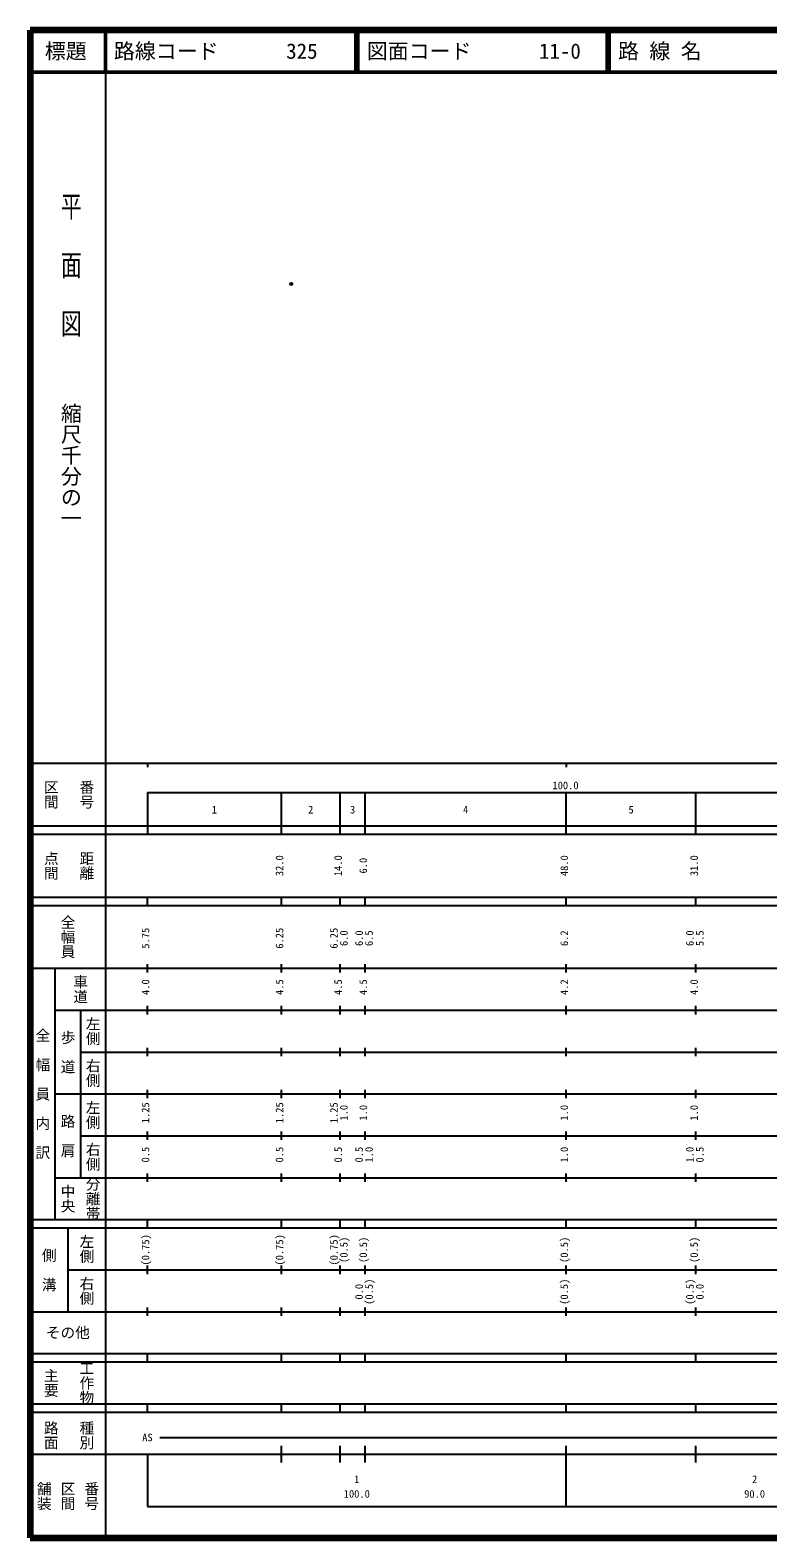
# Model space of a CAD drawing. Units: millimetres on the paper. Extents: x 40 to 680, y 20 to 380.
# Drawn here: x 40 to 216.2, y 20 to 380 of the extents above; entities that cross this region are included whole.
import ezdxf
from ezdxf.enums import TextEntityAlignment as Align

# ---------------------------------------------------------------- set-up
doc = ezdxf.new("R2010")
doc.units = ezdxf.units.MM
doc.header["$PDMODE"] = 32
doc.header["$PDSIZE"] = 0.5
doc.layers.add('M-OTRS', color=6, linetype='Continuous')
doc.layers.add('M-TTL-TXT', color=7, linetype='Continuous')
for name, color, linetype, lineweight in [('M-TTL', 2, 'Continuous', 140), ('M-TTL-BAND', 7, 'Continuous', 25), ('M-TTL-LINE', 7, 'Continuous', 50)]:
    doc.layers.add(name, color=color, linetype=linetype, lineweight=lineweight)
doc.styles.add('@ＭＳ ゴシック', font='')
doc.styles.add('ＭＳ ゴシック', font='')
doc.styles.get('@ＭＳ ゴシック').set_extended_font_data('@MS Gothic')
doc.styles.get('ＭＳ ゴシック').set_extended_font_data('MS Gothic')

msp = doc.modelspace()

# ---------------------------------------------------------------- linework, layer by layer
at = {"layer": 'M-OTRS'}
msp.add_point((102.353, 319.403), dxfattribs=at)
at = {"layer": 'M-TTL'}
for p, q in [((40, 380), (40, 20)), ((680, 380), (40, 380)), ((40, 20), (680, 20))]:
    msp.add_line(p, q, dxfattribs=at)
at = {"layer": 'M-TTL-BAND'}
for p, q in [((58, 370), (58, 20)), ((40, 205), (579, 205)), ((68, 205), (68, 204)), ((168, 205), (168, 204)), ((68, 198), (579, 198)), ((68, 198), (68, 188)), ((100, 188), (100, 198)), ((114, 188), (114, 198)), ((120, 188), (120, 198)), ((168, 188), (168, 198)), ((199, 188), (199, 198)), ((40, 190), (579, 190)), ((40, 188), (579, 188)), ((40, 173), (579, 173)), ((68, 171), (68, 173)), ((100, 171), (100, 173)), ((114, 171), (114, 173)), ((120, 171), (120, 173)), ((168, 171), (168, 173)), ((199, 171), (199, 173)), ((40, 171), (579, 171)), ((40, 156), (579, 156)), ((46, 96), (46, 156)), ((68, 155), (68, 157)), ((100, 155), (100, 157)), ((114, 155), (114, 157)), ((120, 155), (120, 157)), ((168, 155), (168, 157)), ((199, 155), (199, 157)), ((46, 146), (579, 146)), ((52, 146), (52, 106)), ((68, 145), (68, 147)), ((100, 145), (100, 147)), ((114, 145), (114, 147)), ((120, 145), (120, 147)), ((168, 145), (168, 147)), ((199, 145), (199, 147)), ((68, 135), (68, 137)), ((100, 135), (100, 137)), ((114, 135), (114, 137)), ((120, 135), (120, 137)), ((168, 135), (168, 137)), ((199, 135), (199, 137)), ((52, 136), (579, 136)), ((46, 126), (579, 126)), ((68, 125), (68, 127)), ((100, 125), (100, 127)), ((114, 125), (114, 127)), ((120, 125), (120, 127)), ((168, 125), (168, 127)), ((199, 125), (199, 127)), ((52, 116), (579, 116)), ((68, 115), (68, 117)), ((100, 115), (100, 117)), ((114, 115), (114, 117)), ((120, 115), (120, 117)), ((168, 115), (168, 117)), ((199, 115), (199, 117)), ((46, 106), (579, 106)), ((68, 105), (68, 107)), ((100, 105), (100, 107)), ((114, 105), (114, 107)), ((120, 105), (120, 107)), ((168, 105), (168, 107)), ((199, 105), (199, 107)), ((40, 96), (579, 96)), ((40, 94), (579, 94)), ((49, 94), (49, 74)), ((68, 94), (68, 96)), ((100, 94), (100, 96)), ((114, 94), (114, 96)), ((120, 94), (120, 96)), ((168, 94), (168, 96)), ((199, 94), (199, 96)), ((49, 84), (579, 84)), ((68, 83), (68, 85)), ((100, 83), (100, 85)), ((114, 83), (114, 85)), ((120, 83), (120, 85)), ((168, 83), (168, 85)), ((199, 83), (199, 85)), ((40, 74), (579, 74)), ((68, 73), (68, 75)), ((100, 73), (100, 75)), ((114, 73), (114, 75)), ((120, 73), (120, 75)), ((168, 73), (168, 75)), ((199, 73), (199, 75)), ((40, 64), (579, 64)), ((40, 62), (579, 62)), ((68, 62), (68, 64)), ((100, 62), (100, 64)), ((114, 62), (114, 64)), ((120, 62), (120, 64)), ((168, 62), (168, 64)), ((199, 62), (199, 64)), ((40, 52), (579, 52)), ((68, 50), (68, 52)), ((100, 50), (100, 52)), ((114, 50), (114, 52)), ((120, 50), (120, 52)), ((168, 50), (168, 52)), ((199, 50), (199, 52)), ((40, 50), (579, 50)), ((71, 44), (396, 44)), ((40, 40), (579, 40)), ((68, 40), (68, 27.5)), ((100, 38), (100, 42)), ((114, 38), (114, 42)), ((120, 38), (120, 42)), ((168, 27.5), (168, 42)), ((199, 38), (199, 42)), ((68, 27.5), (579, 27.5))]:
    msp.add_line(p, q, dxfattribs=at)
at = {"layer": 'M-TTL-LINE'}
for p, q in [((58, 380), (58, 370)), ((117.75, 380), (117.75, 370)), ((118.25, 380), (118.25, 370)), ((177.75, 380), (177.75, 370)), ((178.25, 380), (178.25, 370)), ((40, 370), (680, 370))]:
    msp.add_line(p, q, dxfattribs=at)

# ---------------------------------------------------------------- texts
at = {"layer": 'M-TTL-BAND', "style": '@ＭＳ ゴシック', "width": 1.4}
msp.add_text('平  面  図', height=3.666, rotation=270, dxfattribs=at).set_placement((49.777, 306.475), align=Align.MIDDLE_RIGHT)
at = {"layer": 'M-TTL-BAND', "style": '@ＭＳ ゴシック'}
msp.add_text('縮尺千分の一', height=3.666, rotation=270, dxfattribs=at).set_placement((49.777, 261.03), align=Align.MIDDLE_RIGHT)
for s, p in [('区間', (45, 197.5)), ('番号', (53.5, 197.5)), ('点間', (45, 180.5)), ('距離', (53.5, 180.5)), ('全幅員', (49, 163.5)), ('車道', (52, 151)), ('左側', (55, 141)), ('全\u3000幅\u3000員\u3000内\u3000訳', (43, 126)), ('歩\u3000道', (49, 136)), ('右側', (55, 131)), ('左側', (55, 121)), ('路\u3000肩', (49, 116)), ('右側', (55, 111)), ('分離帯', (55, 101)), ('中央', (49, 101)), ('左側', (53.5, 89)), ('側\u3000溝', (44.5, 84)), ('右側', (53.5, 79)), ('工作物', (53.5, 57)), ('主要', (45, 57)), ('路面', (45, 44.5)), ('種別', (53.5, 44.5)), ('舗装', (43.333, 30)), ('区間', (49, 30)), ('番号', (54.667, 30))]:
    msp.add_text(s, height=2.566, rotation=270, dxfattribs=at).set_placement(p, align=Align.MIDDLE_CENTER)
at = {"layer": 'M-TTL-BAND', "style": 'ＭＳ ゴシック'}
for s, p in [('100.0', (167.844, 198.195)), ('1', (84, 192.405)), ('2', (107, 192.405)), ('3', (117, 192.405)), ('4', (144, 192.405)), ('5', (183.5, 192.405)), ('AS', (68, 42.5)), ('1', (118, 32.523)), ('2', (213, 32.523)), ('100.0', (118, 29.033)), ('90.0', (213, 29.033))]:
    msp.add_text(s, height=1.833, dxfattribs=at).set_placement(p, align=Align.BOTTOM_CENTER)
for s, p in [('32.0', (101, 180.5)), ('14.0', (115, 180.5)), ('6.0', (121, 180.5)), ('48.0', (169, 180.5)), ('31.0', (200, 180.5)), ('5.75', (69, 163.174)), ('6.25', (101, 163.174)), ('6.25', (114, 163.174)), ('6.0', (116.37, 163.174)), ('6.0', (120, 163.174)), ('6.5', (122.37, 163.174)), ('6.2', (169, 163.174)), ('6.0', (199, 163.174)), ('5.5', (201.37, 163.174)), ('4.0', (69, 151.5)), ('4.5', (101, 151.5)), ('4.5', (115, 151.5)), ('4.5', (121, 151.5)), ('4.2', (169, 151.5)), ('4.0', (200, 151.5)), ('1.25', (69, 121.5)), ('1.25', (101, 121.5)), ('1.25', (114, 121.5)), ('1.0', (116.37, 121.5)), ('1.0', (121, 121.5)), ('1.0', (169, 121.5)), ('1.0', (200, 121.5)), ('0.5', (69, 111.5)), ('0.5', (101, 111.5)), ('0.5', (115, 111.5)), ('0.5', (120, 111.5)), ('1.0', (122.37, 111.5)), ('1.0', (169, 111.5)), ('1.0', (199, 111.5)), ('0.5', (201.37, 111.5)), ('(0.75)', (69, 88.764)), ('(0.75)', (101, 88.764)), ('(0.75)', (114, 88.764)), ('(0.5)', (116.37, 88.764)), ('(0.5)', (121, 88.764)), ('(0.5)', (169, 88.764)), ('(0.5)', (200, 88.764)), ('0.0', (120, 78.764)), ('(0.5)', (122.37, 78.764)), ('(0.5)', (169, 78.764)), ('(0.5)', (199, 78.764)), ('0.0', (201.37, 78.764))]:
    msp.add_text(s, height=1.833, rotation=90, dxfattribs=at).set_placement(p, align=Align.BOTTOM_CENTER)
msp.add_text('その他', height=2.566, dxfattribs=at).set_placement((49, 69), align=Align.MIDDLE_CENTER)
at = {"layer": 'M-TTL-TXT', "style": 'ＭＳ ゴシック'}
msp.add_text('標題', height=3.666, dxfattribs=at).set_placement((48.5, 375), align=Align.MIDDLE_CENTER)
for s, p in [('路線コード', (60, 375)), ('325', (101.142, 375)), ('図面コード', (120.38, 375)), ('11-0', (161.521, 375)), ('路 線 名', (180.38, 375))]:
    msp.add_text(s, height=3.666, dxfattribs=at).set_placement(p, align=Align.MIDDLE_LEFT)

doc.saveas('drawing.dxf')
